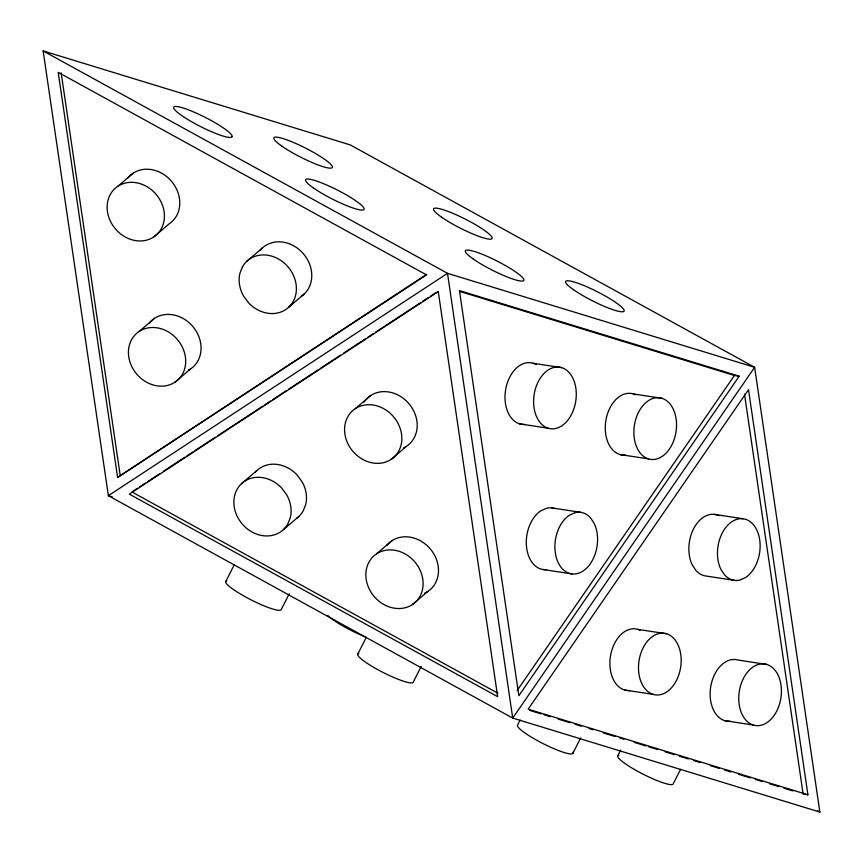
<?xml version="1.0" encoding="UTF-8"?>
<svg xmlns="http://www.w3.org/2000/svg" width="863" height="863" viewBox="0 0 863 863"><rect width="100%" height="100%" fill="white"/><g stroke="black" fill="none" stroke-linecap="round" stroke-linejoin="round"><path stroke-width="1.29" d="M225.653 581.759L234.132 565.038M289.181 593.895L281.306 609.418A31.111 4.887 26.9 0 1 249.04 598.803A31.111 4.887 26.9 0 1 226.818 580.918M357.649 654.359L366.128 637.638M421.166 666.484L413.301 682.007A31.111 4.887 26.9 0 1 381.036 671.392A31.111 4.887 26.9 0 1 358.814 653.518M520.098 720.12L517.681 724.898A31.111 4.887 26.9 0 0 544.823 744.478A31.111 4.887 26.9 0 0 572.87 752.158M572.773 753.528L580.637 738.005M617.649 756.064L620.68 750.087M680.562 769.386L673.302 783.712A31.111 4.887 26.9 0 1 641.036 773.108A31.111 4.887 26.9 0 1 618.814 755.222M517.142 690.551L734.435 375.481L739.203 376.203L518.846 695.718L459.45 290.604L739.203 376.203M117.897 186.246L133.269 173.139M153.646 237.055A31.111 26.688 49.5 0 0 146.203 186.246A31.111 26.688 49.5 0 0 107.465 211.651A31.111 26.688 49.5 0 0 153.646 237.055L169.019 223.949A31.111 26.688 49.5 0 0 170.982 180.691A31.111 26.688 49.5 0 0 128.08 177.8M139.18 331.424L154.553 318.318M246.818 261.241L262.19 248.134M174.941 382.233A31.111 26.688 49.5 0 0 167.487 331.424A31.111 26.688 49.5 0 0 128.749 356.829A31.111 26.688 49.5 0 0 174.941 382.233L190.313 369.127M288.706 307.239L304.078 294.132M117.605 477.444L426.527 274.898L58.209 72.33L117.605 477.444L426.829 274.186M241.543 483.625L256.915 470.518M355.319 408.631L370.691 395.524M283.431 529.623L298.803 516.516M391.079 459.44A31.111 26.688 49.5 0 0 383.625 408.631A31.111 26.688 49.5 0 0 344.887 434.035A31.111 26.688 49.5 0 0 391.079 459.44L406.441 446.333A31.111 26.688 49.5 0 0 407.487 402.082A31.111 26.688 49.5 0 0 364.121 402.072M376.602 553.809L391.975 540.702M412.363 604.618A31.111 26.688 49.5 0 0 404.909 553.809A31.111 26.688 49.5 0 0 366.171 579.213A31.111 26.688 49.5 0 0 412.363 604.618L427.735 591.511M137.551 488.242L131.91 491.942L497.865 693.205M139.806 486.764L145.437 483.064M147.692 481.586L160.097 473.463M163.474 471.241L184.898 457.196M187.152 455.718L192.794 452.018M195.049 450.54L215.34 437.239M217.595 435.761L262.686 406.193M264.952 404.715L270.583 401.015M272.837 399.537L286.365 390.669M288.62 389.191L317.94 369.968M320.195 368.49L340.486 355.178M343.862 352.967L365.286 338.922M367.541 337.444L373.183 333.744M375.437 332.266L420.529 302.697M422.784 301.219L428.426 297.519M430.68 296.041L436.311 292.352M533.075 363.269L561.673 367.638A31.111 21.057 -81.3 0 1 569.127 418.436A31.111 21.057 -81.3 0 1 534.035 407.703A31.111 21.057 -81.3 0 1 561.673 367.638M633.323 393.938L661.932 398.307A31.111 21.057 -81.3 0 1 669.375 449.116A31.111 21.057 -81.3 0 1 634.294 438.382A31.111 21.057 -81.3 0 1 661.932 398.307M519.612 423.852L548.221 428.221M619.871 454.521L648.469 458.889M714.542 514.391L743.14 518.76M551.975 507.929L580.572 512.298M734.456 580.368L705.858 575.999A31.111 21.057 -81.3 0 1 695.988 570.54L692.353 565.103A31.111 21.057 -81.3 0 1 693.906 528.156A31.111 21.057 -81.3 0 1 718.793 515.621M543.291 569.537L571.889 573.906M637.962 629.407L666.56 633.776A31.111 21.057 -81.3 0 1 674.014 684.575A31.111 21.057 -81.3 0 1 638.922 673.841A31.111 21.057 -81.3 0 1 666.56 633.776M766.819 664.456A31.111 21.057 -81.3 0 0 739.181 704.521A31.111 21.057 -81.3 0 0 774.262 715.254A31.111 21.057 -81.3 0 0 766.819 664.456L738.21 660.087A31.111 21.057 -81.3 0 0 710.519 688.189A31.111 21.057 -81.3 0 0 730.227 721.241M624.499 689.99L653.108 694.359M724.758 720.67L753.356 725.039M807.908 794.78L528.156 709.181L748.512 389.677L807.908 794.78L803.14 794.057L744.521 394.272M43.15 50.939L350.281 144.919L754.64 367.304L819.85 812.061L512.719 718.081L108.36 495.696L43.15 50.939L447.509 273.323L754.64 367.304L512.719 718.081L447.509 273.323L108.36 495.696L112.212 496.872M459.839 291.457L734.435 375.481M529.839 710.432L541.446 713.981M544.024 714.769L550.465 716.743M558.199 719.106L569.807 722.655M574.963 724.23L581.403 726.204M589.138 728.577L593.01 729.753M603.323 732.914L614.92 736.463M620.076 738.038L623.949 739.224M634.262 742.374L645.858 745.934M648.437 746.722L657.466 749.483M665.2 751.846L674.219 754.607M679.386 756.182L688.404 758.944M693.561 760.53L700.012 762.493M710.325 765.654L719.343 768.415M724.499 769.99L730.95 771.964M738.685 774.327L750.281 777.887M755.438 779.462L761.889 781.436M769.623 783.798L778.642 786.56M783.798 788.135L792.827 790.896M817.488 810.767L819.85 812.061M61.165 72.816L120.173 475.265M366.236 637.282A31.111 4.887 26.9 0 1 364.024 636.398L356.98 633.28A31.111 4.887 26.9 0 1 336.473 622.072L331.414 618.566A31.111 4.887 26.9 0 1 327.864 615.578M629.968 690.562A31.111 21.057 -81.3 0 1 610.508 655.902A31.111 21.057 -81.3 0 1 640.033 630.217M259.828 250.712A31.111 26.688 49.5 0 1 302.665 252.935A31.111 26.688 49.5 0 1 301.349 296.311M149.375 322.989A31.111 26.688 49.5 0 1 193.15 326.894A31.111 26.688 49.5 0 1 188.296 370.303M255.297 472.19A31.111 26.688 49.5 0 1 297.39 475.308L302.147 481.888A31.111 26.688 49.5 0 1 305.761 504.337L303.14 511.015A31.111 26.688 49.5 0 1 297.023 518.016M405.459 446.937A31.111 26.688 49.5 0 1 403.377 448.026M386.797 545.373A31.111 26.688 49.5 0 1 431.004 549.817A31.111 26.688 49.5 0 1 424.661 593.205M546.613 569.58A31.111 21.057 -81.3 0 1 526.484 546.516A31.111 21.057 -81.3 0 1 540.939 510.734L546.419 508.296A31.111 21.057 -81.3 0 1 554.132 508.383M625.341 455.092A31.111 21.057 -81.3 0 1 605.88 420.432A31.111 21.057 -81.3 0 1 635.405 394.758M525.082 424.423A31.111 21.057 -81.3 0 1 505.761 388.954A31.111 21.057 -81.3 0 1 536.16 364.607M242.481 266.743L239.86 273.431A31.111 26.688 49.5 0 0 243.485 295.869L248.231 302.449A31.111 26.688 49.5 0 0 290.324 305.567A31.111 26.688 49.5 0 0 283.355 262.32A31.111 26.688 49.5 0 0 242.481 266.743M290.389 517.433L287.767 524.121A31.111 26.688 49.5 0 1 246.894 528.544A31.111 26.688 49.5 0 1 239.925 485.297A31.111 26.688 49.5 0 1 282.018 488.415L286.775 494.995A31.111 26.688 49.5 0 1 290.389 517.433M438.264 291.575L129.353 494.121L497.66 696.689L438.264 291.575M232.136 136.753L230.583 137.454A32.762 5.146 26.9 0 1 190.874 121.316A32.762 5.146 26.9 0 1 177.314 106.591A32.762 5.146 26.9 0 1 219.385 125.308L225.092 129.116A32.762 5.146 26.9 0 1 232.136 136.753M575.017 512.665L569.548 515.103A31.111 21.057 -81.3 0 0 556.624 558.598A31.111 21.057 -81.3 0 0 586.333 568.415A31.111 21.057 -81.3 0 0 594.078 523.205L590.443 517.757A31.111 21.057 -81.3 0 0 575.017 512.665M745.492 577.563L740.012 580.001A31.111 21.057 -81.3 0 1 724.586 574.909L720.95 569.472A31.111 21.057 -81.3 0 1 728.696 524.262A31.111 21.057 -81.3 0 1 758.404 534.068A31.111 21.057 -81.3 0 1 745.492 577.563M441.565 217.152A32.762 5.146 26.9 0 0 490.982 239.127A32.762 5.146 26.9 0 0 456.149 214.758A32.762 5.146 26.9 0 0 441.565 217.152M473.312 259.062A32.762 5.146 26.9 0 0 522.719 281.036A32.762 5.146 26.9 0 0 487.886 256.678A32.762 5.146 26.9 0 0 473.312 259.062M281.823 146.117A32.762 5.146 26.9 0 0 331.23 168.091A32.762 5.146 26.9 0 0 296.397 143.733A32.762 5.146 26.9 0 0 281.823 146.117M313.56 188.037A32.762 5.146 26.9 0 0 362.967 210A32.762 5.146 26.9 0 0 328.134 185.642A32.762 5.146 26.9 0 0 313.56 188.037M573.561 289.741A32.762 5.146 26.9 0 0 622.967 311.716A32.762 5.146 26.9 0 0 588.135 287.357A32.762 5.146 26.9 0 0 573.561 289.741"/></g></svg>
